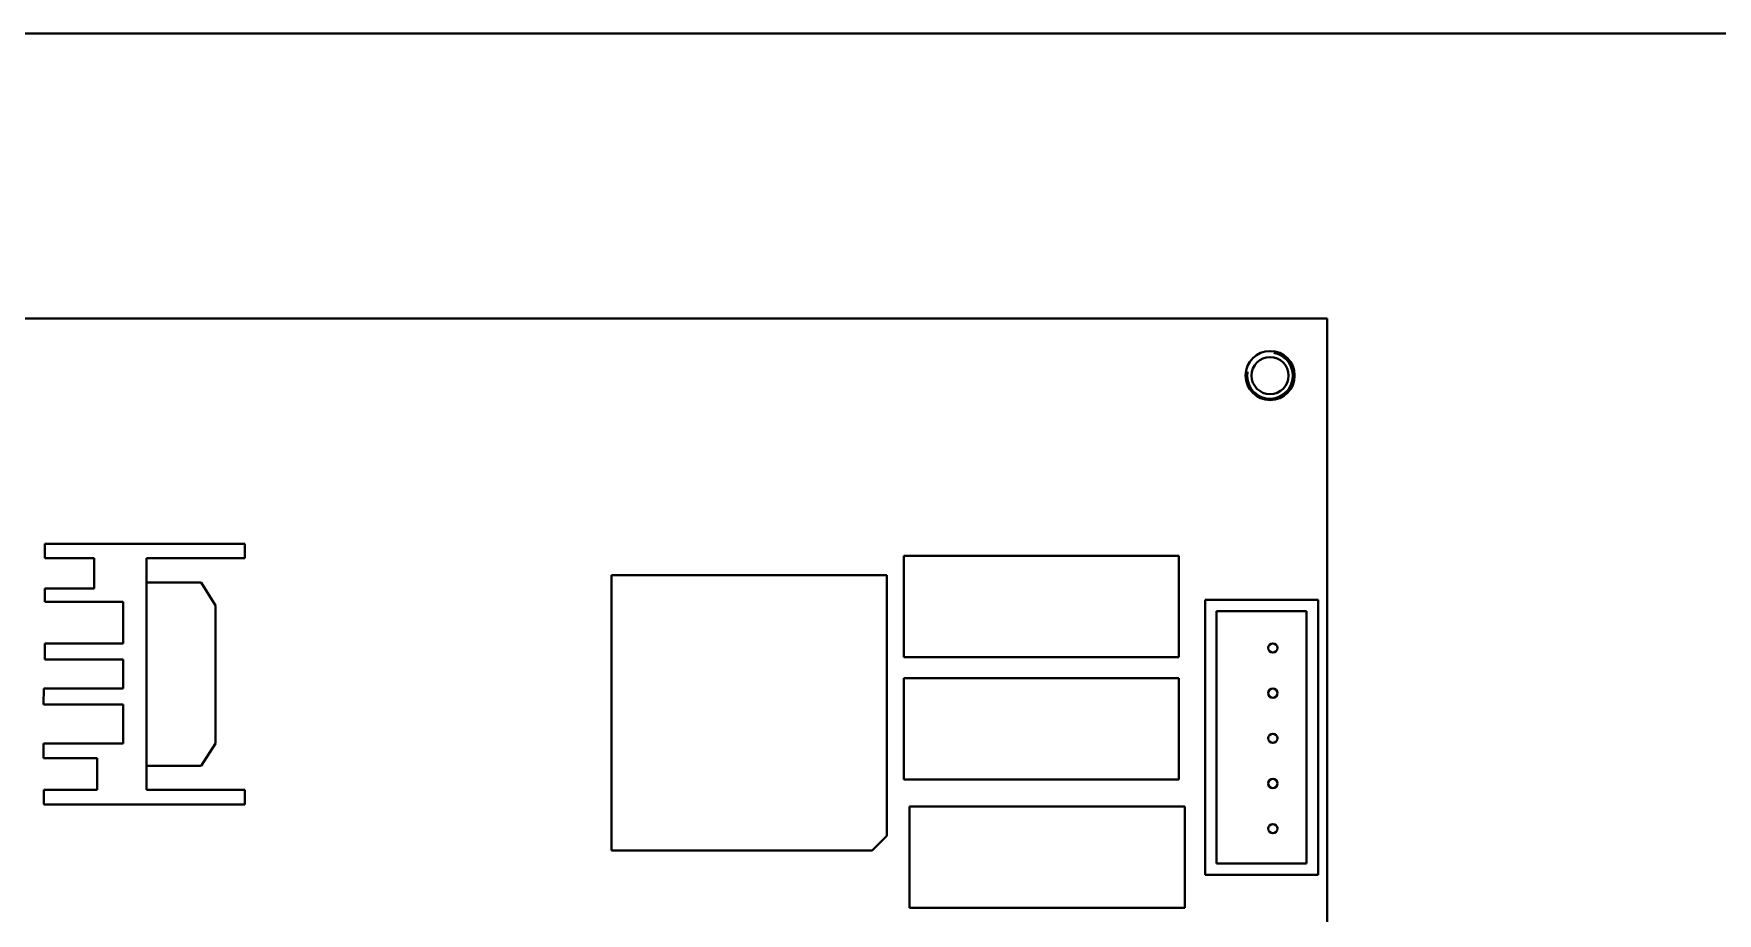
# Model space of a CAD drawing. Header units: millimetres. Extents: x 0 to 5945, y 0 to 4205.
# Drawn here: x 4294 to 4441.6, y 3091.2 to 3168.4 of the extents above; entities that cross this region are included whole.
import ezdxf

# ---------------------------------------------------------------- set-up
doc = ezdxf.new("R2010")
doc.units = ezdxf.units.MM
doc.header["$LTSCALE"] = 5
doc.layers.add('가시적인 것(ISO)', color=3, linetype='Continuous', lineweight=40)
doc.layers.add('가시적인 좁은 것(ISO)', color=3, linetype='Continuous', lineweight=35)

msp = doc.modelspace()

# ---------------------------------------------------------------- linework, layer by layer
at = {"layer": '가시적인 것(ISO)'}
for p, q in [((4246.3856, 3168.3703), (4548.3856, 3168.3703)), ((4407.3856, 3143.38), (4247.3856, 3143.38)), ((4407.3856, 2960.38), (4407.3856, 3143.38)), ((4294.9841, 3123.6225), (4294.9841, 3122.3525)), ((4312.51, 3123.6225), (4294.9841, 3123.6225)), ((4312.51, 3122.3525), (4312.51, 3123.6225)), ((4294.9841, 3122.3525), (4299.3021, 3122.3525)), ((4299.3021, 3122.3525), (4299.3021, 3119.6855)), ((4303.8741, 3122.3525), (4312.51, 3122.3525)), ((4303.8741, 3102.0326), (4303.8741, 3122.3525)), ((4370.2756, 3122.575), (4370.2756, 3113.685)), ((4394.4056, 3122.575), (4370.2756, 3122.575)), ((4394.4056, 3113.685), (4394.4056, 3122.575)), ((4344.6606, 3120.855), (4344.6606, 3096.725)), ((4368.7906, 3120.855), (4344.6606, 3120.855)), ((4368.7906, 3097.995), (4368.7906, 3120.855)), ((4294.9841, 3119.6855), (4294.9841, 3118.5425)), ((4299.3021, 3119.6855), (4294.9841, 3119.6855)), ((4303.8996, 3120.2315), (4303.8996, 3104.1535)), ((4308.6679, 3120.2315), (4303.8996, 3120.2315)), ((4309.9446, 3118.1925), (4308.6679, 3120.2315)), ((4294.9841, 3118.5425), (4301.8421, 3118.5425)), ((4301.8421, 3118.5425), (4301.8421, 3114.8595)), ((4309.9446, 3106.0927), (4309.9446, 3118.1925)), ((4406.598, 3118.696), (4396.692, 3118.696)), ((4396.692, 3118.696), (4396.692, 3094.566)), ((4397.692, 3095.566), (4397.692, 3117.696)), ((4397.692, 3117.696), (4405.598, 3117.696)), ((4405.598, 3117.696), (4405.598, 3095.566)), ((4406.598, 3094.566), (4406.598, 3118.696)), ((4294.9841, 3114.8595), (4294.9841, 3113.4625)), ((4301.8421, 3114.8595), (4294.9841, 3114.8595)), ((4294.9841, 3113.4625), (4301.8421, 3113.4625)), ((4301.8421, 3113.4625), (4301.8421, 3110.9226)), ((4370.2756, 3113.685), (4394.4056, 3113.685)), ((4370.2756, 3111.825), (4370.2756, 3102.935)), ((4394.4056, 3111.825), (4370.2756, 3111.825)), ((4394.4056, 3102.935), (4394.4056, 3111.825)), ((4294.8826, 3110.9226), (4294.8571, 3109.5256)), ((4301.8421, 3110.9226), (4294.8826, 3110.9226)), ((4294.8571, 3109.5256), (4301.8421, 3109.5256)), ((4301.8421, 3109.5256), (4301.8421, 3106.0966)), ((4294.8571, 3106.0966), (4294.8571, 3104.8266)), ((4301.8421, 3106.0966), (4294.8571, 3106.0966)), ((4308.6679, 3104.1535), (4309.9446, 3106.0927)), ((4294.8571, 3104.8266), (4299.5561, 3104.8266)), ((4299.5561, 3104.8266), (4299.5561, 3102.0326)), ((4303.8996, 3104.1535), (4308.6679, 3104.1535)), ((4370.2756, 3102.935), (4394.4056, 3102.935)), ((4294.8826, 3102.0326), (4294.8826, 3100.7626)), ((4299.5561, 3102.0326), (4294.8826, 3102.0326)), ((4312.51, 3102.0326), (4303.8741, 3102.0326)), ((4312.51, 3100.7626), (4312.51, 3102.0326)), ((4294.8826, 3100.7626), (4312.51, 3100.7626)), ((4370.7756, 3100.575), (4370.7756, 3091.685)), ((4394.9056, 3100.575), (4370.7756, 3100.575)), ((4394.9056, 3091.685), (4394.9056, 3100.575)), ((4367.5206, 3096.725), (4368.7906, 3097.995)), ((4344.6606, 3096.725), (4367.5206, 3096.725)), ((4405.598, 3095.566), (4397.692, 3095.566)), ((4396.692, 3094.566), (4406.598, 3094.566)), ((4370.7756, 3091.685), (4394.9056, 3091.685))]:
    msp.add_line(p, q, dxfattribs=at)
for centre, radius in [((4402.3953, 3138.38), 2.15), ((4402.3856, 3138.3703), 1.621), ((4402.6356, 3114.4796), 0.4), ((4402.6356, 3110.5172), 0.4), ((4402.6356, 3106.5548), 0.4), ((4402.6356, 3102.5924), 0.4), ((4402.6356, 3098.63), 0.4)]:
    msp.add_circle(centre, radius, dxfattribs=at)
at = {"layer": '가시적인 좁은 것(ISO)'}
msp.add_arc((4402.3856, 3138.3703), 2, 170, 80, dxfattribs=at)

doc.saveas('drawing.dxf')
